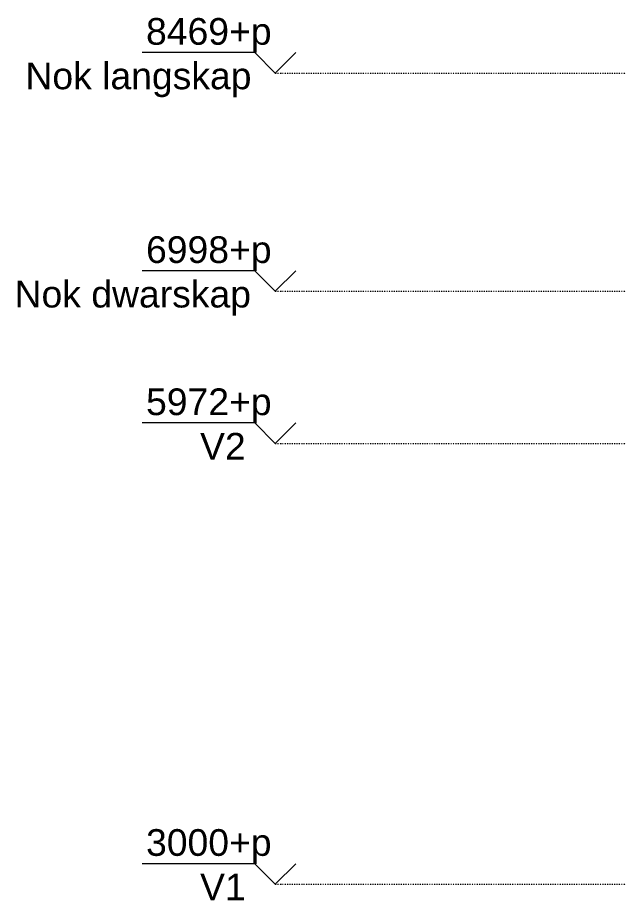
# Model space of a CAD drawing. Header units: millimetres. Extents: x -9562 to 7342, y -2295 to 12491.
# Drawn here: x -9219 to -5171, y 2891 to 8843 of the extents above; entities that cross this region are included whole.
import ezdxf

# ---------------------------------------------------------------- set-up
doc = ezdxf.new("R2010")
doc.units = ezdxf.units.MM
doc.linetypes.add('Dash dot', pattern=[15.875, 6.35, -4.7625, 0, -4.7625])
doc.layers.add('A-FLOR-LEVL', color=51, linetype='Continuous', lineweight=9)
doc.styles.add('Arial', font='arial.ttf', dxfattribs={"height": 180})

# ---------------------------------------------------------------- blocks, each defined once
blk = doc.blocks.new('Level - 1_8mm-444885-C-C')
at = {"layer": 'A-FLOR-LEVL'}
for p, q in [((-7620.7, 138), (-8380.7, 138)), ((-7482.7, 0), (-7620.7, 138)), ((-7482.7, 0), (-7344.7, 138))]:
    blk.add_line(p, q, dxfattribs=at)

msp = doc.modelspace()

# ---------------------------------------------------------------- linework, layer by layer
at = {"layer": 'A-FLOR-LEVL', "linetype": 'Dash dot'}
for p, q in [((-7482.7, 8469.4), (7342, 8469.4)), ((-7482.7, 6997.8), (7342, 6997.8)), ((-7482.7, 5971.8), (7342, 5971.8)), ((-7482.7, 3000), (7342, 3000))]:
    msp.add_line(p, q, dxfattribs=at)

# ---------------------------------------------------------------- block references
at = {"layer": 'A-FLOR-LEVL'}
for p in [(0, 8469.4), (0, 6997.8), (0, 5971.8), (0, 3000)]:
    msp.add_blockref('Level - 1_8mm-444885-C-C', p, dxfattribs=at)

# ---------------------------------------------------------------- texts
at = {"layer": 'A-FLOR-LEVL', "char_height": 180, "attachment_point": 1, "style": 'Arial'}
for s, insert, width in [('8469+p', (-8353.6, 8840.4), 1018.143), ('Nok langskap', (-9166.5, 8540.4), 1795.78), ('6998+p', (-8353.6, 7368.7), 1018.143), ('Nok dwarskap', (-9239.5, 7068.7), 1883.966), ('5972+p', (-8353.6, 6342.8), 1018.143), ('V2', (-7989.5, 6042.8), 368.776), ('3000+p', (-8353.6, 3371), 1018.143), ('V1', (-7989.5, 3071), 368.776)]:
    msp.add_mtext(s, dxfattribs=dict(at, insert=insert, width=width))

doc.saveas('drawing.dxf')
